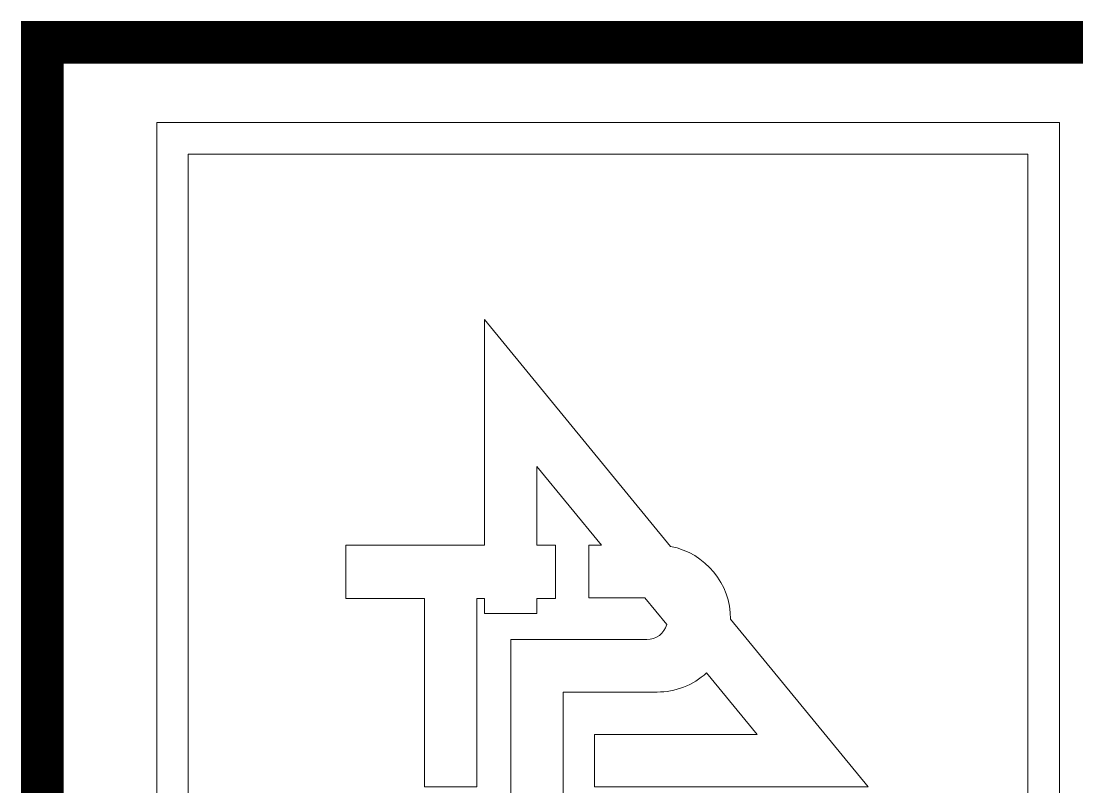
# Paper-space layout 'Presentation A2' of a CAD drawing. Header units: inches. Extents: x 0 to 23.5, y 0 to 17.1.
# Drawn here: x 22.124 to 22.972, y 0.805 to 1.42 of the extents above; entities that cross this region are included whole.
import ezdxf
from ezdxf.enums import TextEntityAlignment as Align

# ---------------------------------------------------------------- set-up
doc = ezdxf.new("R2010")
doc.units = ezdxf.units.IN
for name, color, linetype, lineweight in [('G-ANNO-TEXT-BOLD', 1, 'Continuous', 15), ('G-ANNO-TTLB', 7, 'Continuous', 50), ('G-PAPR-BORD', 252, 'Continuous', 5), ('G-PAPR-GRAY', 251, 'Continuous', 15), ('G-PAPR-THIN', 20, 'Continuous', 5)]:
    doc.layers.add(name, color=color, linetype=linetype, lineweight=lineweight)
doc.styles.add('BG', font='bgothl.ttf')

# ---------------------------------------------------------------- blocks, each defined once
blk = doc.blocks.new('TPA Logo master')
at = {"layer": 'G-PAPR-BORD'}
blk.add_line((4.3135, 3.3888), (4.1269, 3.6155), dxfattribs=at)
for points in [[(4.1269, 3.6155), (3.6546, 3.6155), (3.6546, 4.0592), (3.7618, 4.0592), (3.2151, 4.7235), (3.2151, 4.0592), (3.3727, 4.0592), (3.3727, 3.6092), (3.2151, 3.6092), (3.2151, 3.4831), (2.7714, 3.4831), (2.7714, 3.6092), (2.7071, 3.6092), (2.7071, 2.0165), (2.2634, 2.0165), (2.2634, 3.6092), (1.5978, 3.6092), (1.5978, 4.0592), (2.7714, 4.0592), (2.7714, 5.9679), (4.3448, 4.0485, -0.362073), (4.851, 3.4332), (6.0157, 2.0175), (3.7018, 2.0165), (3.7018, 2.4602), (5.0776, 2.4602), (4.6491, 2.9809, -0.188149), (4.2304, 2.8178), (3.4374, 2.8178), (3.4374, 1.6641)], [(2.9937, 1.6641), (2.9937, 3.2615), (4.1436, 3.2615, 0.333047), (4.3135, 3.3888, 0.333047)]]:
    blk.add_lwpolyline(points, format="xyb", dxfattribs=at)
blk.add_open_spline([(0.2662, 7.3658), (0.2662, 7.3658), (7.3658, 7.3658), (7.3658, 7.3658), (7.3658, 7.3658), (7.3658, 7.3658), (7.3658, 0.2662), (7.3658, 0.2662), (7.3658, 0.2662), (7.3658, 0.2662), (0.2662, 0.2662), (0.2662, 0.2662), (0.2662, 0.2662), (0.2662, 0.2662), (0.2662, 7.3658), (0.2662, 7.3658)], degree=3, knots=[0, 0, 0, 0, 0.25, 0.25, 0.25, 0.25, 0.5, 0.5, 0.5, 0.5, 0.75, 0.75, 0.75, 0.75, 1, 1, 1, 1], dxfattribs=at)
at = {"layer": 'G-PAPR-THIN'}
blk.add_lwpolyline([(2.6157, 0), (0, 0), (0, 7.632), (7.6321, 7.632), (7.6321, 0), (5.0451, 0)], dxfattribs=at)
blk = doc.blocks.new('*U159')
at = {"layer": 'G-PAPR-GRAY', "const_width": 0.866}
blk.add_lwpolyline([(562.376, 12.541), (585.459, 12.541), (585.459, 35.624), (562.376, 35.624)], close=True, dxfattribs=at)
at = {"xscale": 2.413, "yscale": 2.413, "zscale": 2.413}
blk.add_blockref('TPA Logo master', (564.709, 15.573), dxfattribs=at)
at = {"layer": 'G-ANNO-TEXT-BOLD', "style": 'BG'}
blk.add_attdef('PRESENTATION_TITLE', text='', height=3.5, dxfattribs=at).set_placement((20.69, 31.381), align=Align.TOP_LEFT)
for tag, p, height in [('PRESENTATION_LEVEL', (295.867, 27.881), 3.5), ('ADDRESS', (20.69, 17.463), 3.5), ('PRESENTATION_SCALE', (295.867, 17.463), 3.5), ('PRESENTATION_DATE', (220.475, 17.463), 2.5)]:
    blk.add_attdef(tag, p, '', height=height, dxfattribs=at)

psp = doc.layouts.new('Presentation A2')

# ---------------------------------------------------------------- block references
at = {"layer": 'G-ANNO-TTLB', "xscale": 0.03937007874015748, "yscale": 0.03937007874015748, "zscale": 0.03937007874015748}
psp.add_blockref('*U159', (0, 0), dxfattribs=at)

doc.saveas('drawing.dxf')
